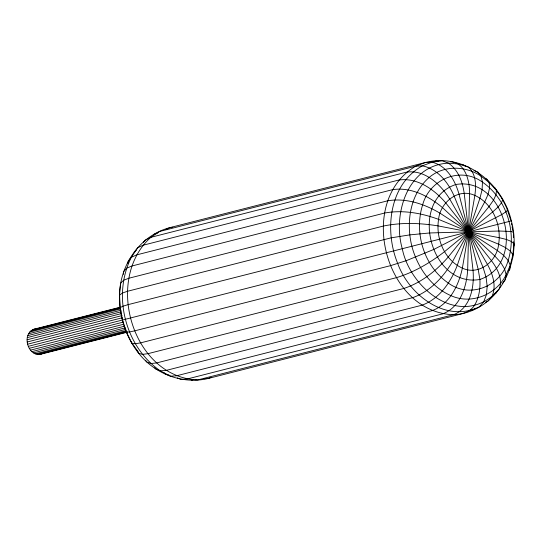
<?xml version="1.0" encoding="UTF-8"?>
<svg xmlns="http://www.w3.org/2000/svg" width="541" height="541" viewBox="0 0 541 541"><rect width="100%" height="100%" fill="white"/><g stroke="black" fill="none" stroke-linecap="round" stroke-linejoin="round"><path stroke-width="0.81" d="M119.561 297.32C118.878 266.449 139.199 235.741 169.61 227.7L425.456 162.483C464.577 152.603 502.778 183.494 511.34 220.904C521.734 257.841 502.981 303.251 463.901 313.3L208.048 378.517C182.493 384.631 154.773 373.851 138.746 353.341C123.125 333.682 116.673 307.694 120.812 282.984L123.585 280.272L128.758 278.263L384.604 213.053C402.687 209.665 421.507 213.046 438.575 219.369L498.646 244.214L505.605 247.636L510.461 251.24L512.875 254.784L512.692 258.016M119.967 307.274L34.056 329.171C21.478 333.594 27.307 356.451 40.467 354.308L127.189 332.201M123.402 274.355L123.619 272.251M120.075 308.728L119.642 295.115L122.347 293.053L127.5 291.274L383.346 226.057C401.287 222.337 419.938 222.933 437.946 225.874L499.275 237.709L506.396 239.447L511.401 241.482L513.95 243.68L512.875 254.784L510.251 265.239L509.818 269.452L508.844 270.561M127.832 263.352L128.176 261.168L131.341 257.286L137.637 247.792L143.047 245.229L398.9 180.011C417.307 177.353 434.308 189.519 445.723 202.855L491.498 260.735C497.328 268.627 503.002 278.845 499.357 288.847L492.094 296.218L488.219 300.972L485.446 302.324M497.673 290.497L495.874 293.208L494.521 293.851M143.351 242.402L145.292 240.028L150.838 237.33L159.784 231.426L415.63 166.209L425.456 162.483L431.982 162.192L442.213 160.778L448.421 163.145L458.389 163.991L468.296 166.98C476.283 174.019 476.195 185.705 474.856 195.429L462.366 268.16C458.727 285.323 449.632 304.15 432.191 310.622L176.339 375.839L170.361 376.178L160.292 370.856L155.652 368.962L154.753 367.792M502.163 283.714L505.328 279.832L506.139 274.733L510.251 265.239L508.148 260.431L503.664 255.345L497.105 250.341L440.117 213.249C424.557 204.004 405.906 197.702 387.687 200.799L131.835 266.016L126.614 268.228L123.686 271.548M134.148 252.153L136.386 249.888M475.789 308.214L473.727 309.574L470.454 310.412M165.938 229.492L169.61 227.7L172.809 227.261M40.467 354.308L42.063 353.598M154.084 234.226L158.54 232.535M211.071 377.368L208.048 378.517L203.977 378.7M431.779 162.09L435.87 161.049L438.332 161.259M32.453 329.888L120.001 307.572M30.979 330.862L120.156 308.127M29.627 332.093L120.447 308.945M28.632 333.77L121.083 310.203M27.834 335.609L121.11 311.832M27.246 337.604L121.34 313.618M27.118 339.782L122.023 315.592M27.219 341.993L122.124 317.804M27.55 344.218L511.34 220.904M28.321 346.328L123.233 322.132M29.288 348.316L123.382 324.329M30.452 350.169L124.545 326.189M31.919 351.643L125.194 327.866M33.501 352.874L125.958 329.307M35.179 353.861L125.999 330.713M36.95 354.301L126.134 331.572M38.715 354.45L127.155 331.91M191.298 380.222L192.873 380.005M195.233 379.681L196.809 379.457M34.056 329.171L36.68 328.962M450.396 161.773C465.524 162.476 469.831 181.384 469.547 193.82L467.674 269.763C466.694 286.791 460.175 307.247 442.808 313.834L186.963 379.052L180.802 379.336L177.252 377.882M169.786 375.4L165.208 374.02L164.221 372.891M485.378 178.496L486.765 179.003L489.159 182.493L496.469 190.418L502.724 199.649L501.541 202.801L498.119 206.98L492.702 211.916L444.519 251.666C430.115 262.865 414.027 272.326 396.499 277.641L140.646 342.859L135.277 343.758L131.909 343.244L126.438 332.025L122.496 320.015L120.21 307.586L122.949 306.192L128.109 304.637L391.184 237.824L409.774 234.889L429.574 232.968L498.971 231.027L510.947 231.46L513.429 232.272L513.49 237.567M473.99 170.462L477.852 172.038L481.003 176.123L489.159 182.493L489.619 187.72L488.117 194.327L484.75 201.867L452.472 261.716C443.228 277.276 429.879 291.741 412.398 297.739L156.545 362.957L150.905 363.518L146.746 361.997L145.549 360.252M463.15 164.822L466.024 166.344M130.78 341.351L138.165 351.799M501.602 197.756L507.735 209.915L505.943 211.815L501.811 214.554L433.774 249.448L406.217 260.708L390.629 265.617L134.783 330.828L129.509 331.937L126.438 332.025L125.776 331.085M494.758 187.659L496.469 190.418L496.043 194.686L493.507 200.17L489.037 206.506L448.185 257.076C436.229 270.798 421.317 282.781 403.823 288.461L147.977 353.672L142.479 354.389L138.746 353.341L137.035 350.582M507.073 208.975L510.751 220.187M511.468 223.467L511.772 225.124M512.077 226.787L512.841 230.926M513.68 241.726L513.869 245.885M479.894 279.46C480.381 288.339 479.225 297.462 474.579 305.198C470.034 312.468 461.493 314.382 453.486 314.734L197.641 379.951C132.234 377.199 103.865 279.271 150.838 237.33L406.69 172.112C425.084 169.583 440.597 184.42 449.612 198.899L487.603 264.684C492.723 274.145 496.604 285.77 492.094 296.218C455.623 325.574 409.706 286.689 402.274 248.698C392.482 214.723 407.245 165.093 448.421 163.145C458.322 169.935 462.602 181.945 464.205 193.374L473.017 270.216C474.484 286.561 470.717 308.154 453.486 314.734C384.529 312.258 356.269 201.394 415.63 166.209L422.318 165.85L431.982 162.192C446.805 165.614 455.164 180.457 458.998 194.091L478.224 269.499L479.894 279.46C430.19 288.123 407.914 200.725 455.698 184.535C505.395 175.879 527.678 263.271 479.894 279.46M482.45 182.128L482.105 189.634L479.975 198.134L457.246 265.448C450.829 282.145 439.42 298.936 421.946 305.205L166.101 370.423L160.292 370.856C125.147 346.653 112.068 295.359 131.341 257.286L136.65 254.885L392.495 189.675C410.842 186.814 428.891 196.099 442.518 207.683L494.704 255.9L500.635 262.351L504.537 268.776L506.139 274.733C496.428 294.595 471.434 304.975 450.944 295.656C430.744 286.838 417.361 267.085 411.863 246.256C405.926 222.52 409.889 194.151 429.175 177.434C443.715 165.079 465.605 165.641 481.003 176.123L482.45 182.128C506.87 198.899 517.027 232.502 508.148 260.431C501.277 285.932 470.386 299.22 448.354 283.092C423.941 266.321 413.784 232.718 422.656 204.789C429.527 179.287 460.425 165.999 482.45 182.128M487.191 286.372L486.393 294.764L483.749 301.722L479.427 306.774C445.838 323.45 409.104 295.028 397.743 263.562C384.225 230.784 388.83 184.697 422.318 165.85C437.628 168.839 448.151 182.358 454.088 195.95L483.133 267.633L486.075 277.12L487.191 286.372M438.575 219.369C435.539 238.283 444.317 260.005 462.366 268.16C479.062 275.924 497.03 261.134 498.646 244.214C501.683 225.299 492.905 203.578 474.856 195.429C458.159 187.659 440.191 202.449 438.575 219.369"/></g></svg>
